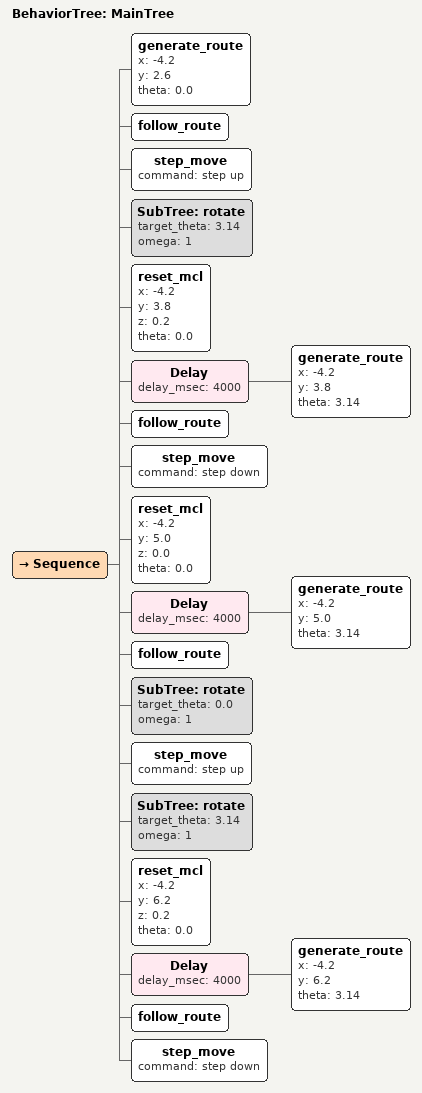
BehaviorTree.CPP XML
<?xml version="1.0" encoding="UTF-8"?>
<root BTCPP_format="4"
      main_tree_to_execute="MainTree">
  <include path="area/arena_bt.xml"/>

  <include path="area/martial_club_bt.xml"/>

  <include path="area/forest_bt.xml"/>

  <include path="common/bt_node_models.xml"/>

  <include path="common/wait_for_trigger.xml"/>
  <include path="common/bt_rotate.xml"/>

  <BehaviorTree ID="MainTree">
    <Sequence>
      <generate_route x="-4.2"
                      y="2.6"
                      theta="0.0"/>
      <follow_route/>
      <step_move command="step up"/>
      <SubTree ID="rotate"
               target_theta="3.14"
               omega="1"/>
      <reset_mcl x="-4.2"
                 y="3.8"
                 z="0.2"
                 theta="0.0"/>
      <Delay delay_msec="4000">
        <generate_route x="-4.2"
                        y="3.8"
                        theta="3.14"/>
      </Delay>
      <follow_route/>
      <step_move command="step down"/>
      <reset_mcl x="-4.2"
                 y="5.0"
                 z="0.0"
                 theta="0.0"/>
      <Delay delay_msec="4000">
        <generate_route x="-4.2"
                        y="5.0"
                        theta="3.14"/>
      </Delay>
      <follow_route/>
      <SubTree ID="rotate"
               target_theta="0.0"
               omega="1"/>
      <step_move command="step up"/>
      <SubTree ID="rotate"
               target_theta="3.14"
               omega="1"/>
      <reset_mcl x="-4.2"
                 y="6.2"
                 z="0.2"
                 theta="0.0"/>
      <Delay delay_msec="4000">
        <generate_route x="-4.2"
                        y="6.2"
                        theta="3.14"/>
      </Delay>
      <follow_route/>
      <step_move command="step down"/>
    </Sequence>
  </BehaviorTree>

</root>
